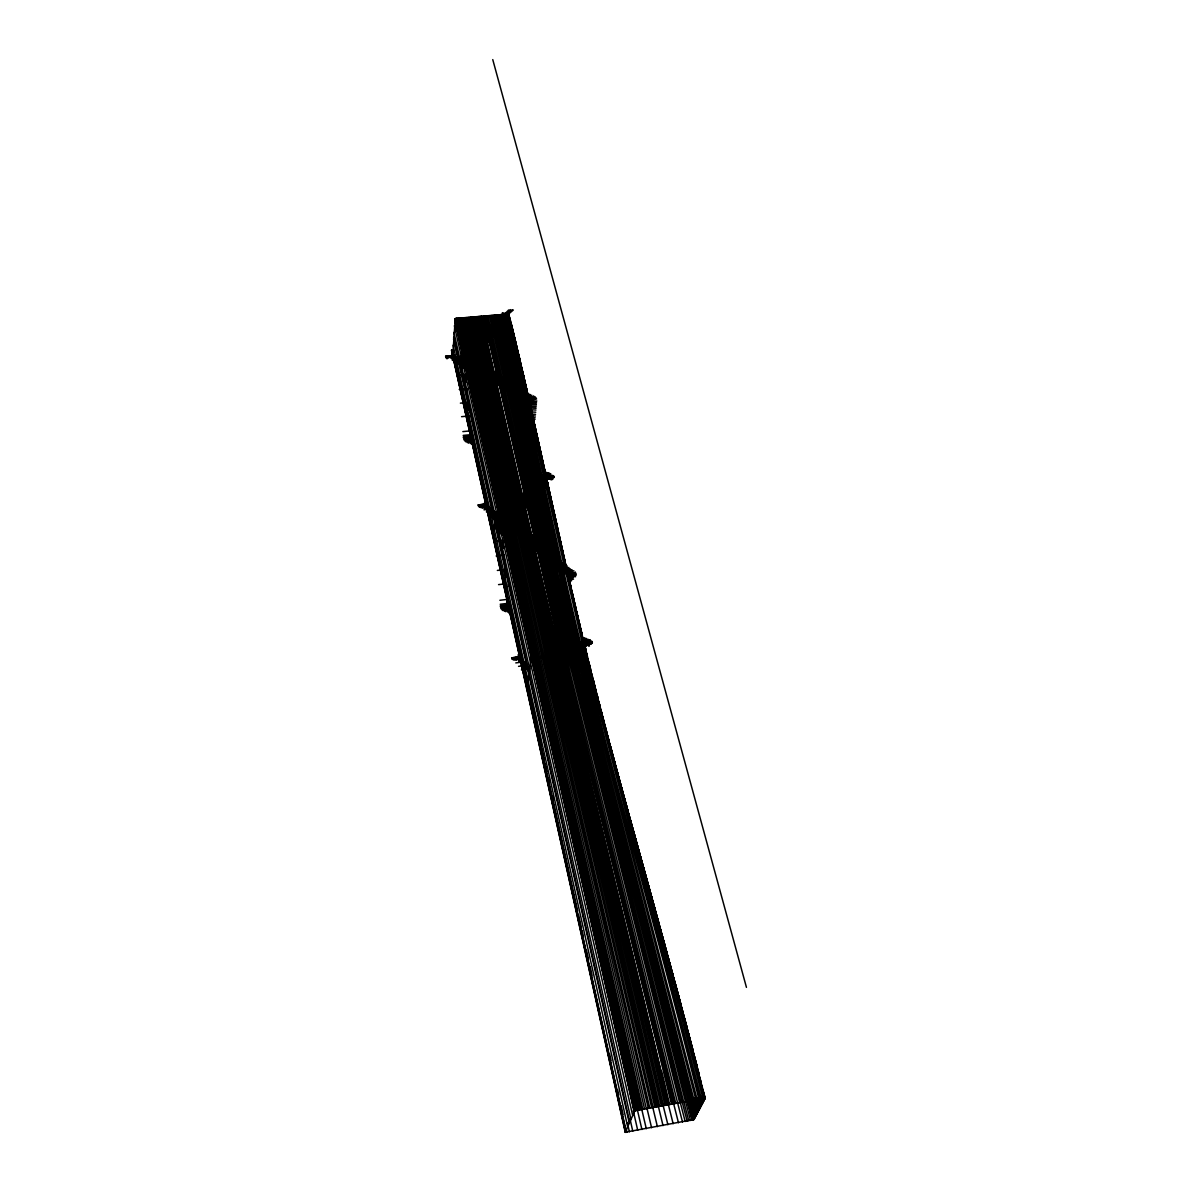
<?xml version="1.0" encoding="UTF-8"?>
<svg xmlns="http://www.w3.org/2000/svg" width="1192" height="1192" viewBox="0 0 1192 1192"><rect width="100%" height="100%" fill="white"/><g stroke="black" fill="none" stroke-linecap="round" stroke-linejoin="round"><path stroke-width="1.5" d="M576.198 574.395L568.346 575.647L568.361 571.221M470.572 441.293L470.706 436.63L463.345 437.509M485.487 508.567L485.725 502.666M509.103 315.105L508.805 317.161M452.438 360.356L455.255 318.979L509.088 314.911L508.671 314.241L510.191 319.516M453.183 360.64L452.707 355.231M455.344 361.474L455.672 356.602L454.584 356.214M529.755 397.189L529.248 404.773L536.355 405.057M529.829 396.027L529.337 403.611L536.445 403.865M457.326 362.234L457.653 357.332L456.551 356.93M507.896 609.678L508.194 605.342L500.357 606.415M529.233 404.907L529.65 398.843M459.367 363.024L459.71 358.092L458.592 357.675M529.218 404.907L529.531 400.363M461.498 363.843L461.84 358.866L460.708 358.449M529.188 405.116L529.412 402.077M463.375 364.558L463.733 359.552L462.585 359.135M463.956 367.121L464.314 362.115L456.894 362.785M465.014 379.473L465.372 374.526L457.966 375.182M466.221 393.569L466.593 388.681L459.203 389.367M467.398 407.292L467.771 402.464L460.395 403.149M530.023 394.463L529.442 402.047L536.504 402.36M468.545 420.746L468.933 415.963L461.557 416.678M469.827 435.616L470.199 430.893L462.854 431.608M470.155 439.386L470.527 434.693L463.181 435.408M470.274 440.846L470.661 436.153L463.315 436.868M519.265 660.949L519.608 656.732L518.297 654.9M472.151 443.782L472.539 439.103L473.82 444.884M463.509 368.358L464.254 360.833L457.192 360.118M485.308 508.671L485.755 504.097L478.215 504.901M485.561 508.88L486.008 504.305L478.469 505.11M486.247 507.434L486.694 502.875L485.353 496.826M486.217 509.431L486.664 504.857L484.488 503.054M486.127 333.015L485.606 338.021L486.932 343.549M487.513 342.953L486.202 337.425L486.708 332.419M487.856 342.581L486.545 337.053L487.051 332.061M489.078 341.314L487.766 335.801L488.273 330.795M488.795 330.259L488.288 335.265L489.599 340.778M490.27 340.078L488.958 334.579L489.465 329.573M491.015 339.318L489.703 333.82L490.21 328.813M491.789 338.528L490.463 333.03L490.97 328.024M492.967 337.306L491.64 331.808L492.147 326.802M494.248 335.98L492.922 330.497L493.428 325.49M494.263 324.626L493.756 329.633L495.082 335.116M572.652 666.85L494.71 328.649L495.216 323.643M496.781 333.358L495.455 327.889L495.947 322.868M497.883 332.21L496.557 326.742L497.064 321.721M498.748 331.331L497.407 325.863L497.913 320.842M499.701 330.348L498.36 324.894L498.867 319.858M500.58 329.439L499.239 323.986L499.746 318.949M501.459 328.53L500.118 323.092L500.625 318.055M502.324 327.636L500.998 322.183L501.489 317.147M502.428 316.193L501.921 321.229L503.262 326.668M503.605 314.986L503.084 320.037L504.44 325.461M505.229 324.641L503.888 319.218L504.395 314.166M506.317 323.524L504.961 318.1L505.483 313.049M506.913 322.898L505.572 317.489L506.078 312.423M507.867 321.929L506.525 316.506L507.032 311.44M508.03 310.412L507.524 315.478L508.865 320.886M488.795 511.621L489.256 507.002L487.96 505.93M480.078 350.582L478.767 345.024L479.288 340.018M480.763 349.882L479.467 344.324L479.974 339.303M481.613 349.003L480.316 343.445L480.823 338.439M482.656 347.93L481.345 342.387L481.866 337.381M483.46 347.11L482.149 341.568L482.656 336.561M484.012 346.529L482.715 340.986L483.222 335.98M485.01 345.516L483.699 339.973L484.205 334.982M485.561 344.935L484.25 339.407L484.757 334.401M485.368 333.79L484.861 338.781L486.172 344.309M491.164 513.633L491.64 508.984L490.329 507.896M500.834 533.807L501.653 525.881L494.173 525.448M475.31 355.454L474.014 349.867L474.535 344.846M476.517 354.218L475.221 348.645L475.742 343.624M477.441 353.279L476.144 347.691L476.666 342.685M477.754 341.582L477.232 346.589L478.528 352.161M479.452 351.208L478.156 345.65L478.677 340.629M471.957 358.852L470.676 353.234L471.212 348.198M472.345 347.051L471.808 352.087L473.105 357.689M474.342 356.423L473.045 350.835L473.582 345.799M493.622 515.704L494.114 511.04L492.773 509.923M458.935 358.166L466.34 357.63L466.892 352.564M467.741 351.714L467.19 356.766L459.799 357.317M470.274 357.511L469.678 362.547L462.272 363.053L469.678 362.547L468.128 355.812L468.68 350.761M463.45 363.754L470.855 363.262L468.963 354.963L469.499 349.912M470.08 349.33L469.544 354.382L471.689 363.739L464.284 364.245M496.17 517.864L496.677 513.156L495.306 512.024M497.571 513.901L498.956 515.048L498.435 519.787L505.676 520.636L508.775 515.898M501.176 531.945L501.713 527.236L493.816 528.101M459.71 361.534L467.115 361.027L467.696 355.976M502.249 544.893L502.786 540.244L494.903 541.123M460.917 362.249L468.322 361.742L468.918 356.691M503.486 559.689L504.022 555.1L496.155 555.993M504.678 574.052L505.214 569.538L497.362 570.432M470.855 363.262L471.481 358.226M505.84 588.163L506.391 583.707L498.554 584.616M471.689 363.739L472.315 358.717M507.136 603.733L507.688 599.352L499.865 600.276M507.464 607.697L508.015 603.331L500.208 604.255M507.598 609.216L508.15 604.851L500.327 605.774M569.329 568.554L568.346 576.436L575.557 576.705M509.446 612.226L509.997 607.875M509.744 612.405L510.295 608.054L511.77 614.655M473.939 359.686L473.298 364.707L465.893 365.199M510.146 612.658L510.534 609.753M475.593 360.669L474.923 365.676L467.517 366.153M486.723 367.389L485.934 372.321L476.547 366.704L477.381 361.742M470.676 368.045L478.081 367.568L478.782 362.577M519.101 661.113L519.697 656.852L511.74 657.85M519.399 661.471L519.995 657.224L512.038 658.222M520.725 655.123L520.04 659.459L520.591 655.287L519.205 648.314M472.405 369.073L479.81 368.611L480.54 363.635M520.159 662.424L520.785 658.163L518.207 655.049M489.495 369.088L488.66 373.99L481.002 369.416L481.881 364.454M523.228 666.179L523.854 661.888L522.32 660.025M526.044 669.621L526.685 665.315L525.121 663.423M475.31 370.816L482.7 370.354L483.46 365.408M476.651 371.621L484.041 371.174L484.816 366.227M477.53 372.172L484.935 371.725L485.71 366.778M479.765 373.513L487.155 373.081L487.975 368.149M482.432 375.137L489.823 374.72L490.672 369.818M530.291 396.683L529.442 401.63L536.847 401.004M546.323 479.825L545.906 473.865M483.252 375.644L490.642 375.227L491.491 370.325M484.682 376.523L492.072 376.106L492.952 371.219M503.978 318.935L508.09 314.897L509.014 309.786M493.771 371.74L492.892 376.612L485.502 377.03M486.381 377.566L493.771 377.164L494.665 372.291M547.381 473.567L546.502 478.365L548.037 484.682M487.483 378.236L494.859 377.834L495.768 372.977M483.103 316.133L496.557 373.469L495.708 378.356L488.318 378.773M497.153 373.841L496.23 378.683L488.839 379.086M586.151 645.602L584.348 643.814L585.197 639.433M490.627 380.188L498.003 379.801L498.956 374.959M491.387 380.665L498.777 380.278L499.731 375.45M500.729 376.076L499.746 380.889L492.37 381.276M493.458 381.962L500.849 381.574L501.832 376.776M502.964 377.477L501.966 382.289L494.576 382.647M496.319 383.75L503.695 383.392L504.723 378.609M506.63 379.816L505.572 384.569L498.196 384.927M507.867 380.606L506.809 385.359L499.433 385.701M509.297 381.529L508.209 386.268L500.834 386.61M501.936 387.311L509.312 386.968L510.414 382.245M512.068 383.317L510.951 388.026L503.575 388.354M513.365 384.152L512.217 388.845L504.842 389.158M514.795 385.076L513.618 389.754L506.257 390.067M583.827 646.437L584.423 644.053L581.86 640.491M507.568 390.916L514.929 390.603L516.106 385.94M509.863 319.933L507.986 314.062L456.223 318.383L454.882 319.426M517.432 386.789L516.225 391.453L508.865 391.751M518.743 387.653L517.522 392.302L510.161 392.6M520.144 388.592L518.907 393.211L511.547 393.494M513.29 394.641L520.651 394.358L521.917 389.754M523.124 390.544L521.828 395.148L514.482 395.416M462.317 367.538L464.358 360.282L458.205 358.226M576.064 575.408L568.361 575.989L569.672 571.4M499.567 533.033L501.757 525.299L495.291 523.571M524.763 391.647L523.452 396.221L516.106 396.489M696.515 1065.633L705.217 1098.234L693.967 1119.497L625.249 1132.236L634.844 1110.825L705.157 1098.145M517 397.085L524.346 396.817L525.672 392.257M527.117 393.226L525.776 397.77L518.431 398.024M528.637 394.239L527.266 398.784L519.921 399.022M452.871 354.873L452.602 360.297L452.573 355.156M470.393 443.558L472.077 438.82M520.502 654.125L519.593 656.509L520.978 660.472M571.013 569.806L568.137 577.286L573.546 579.148M484.623 507.822L486.41 503.188M531.438 397.07L529.442 402.047L527.52 394.448M498.822 532.258L501.921 524.867L496.557 522.215M461.602 366.749L464.493 359.88L459.129 363.962M531.468 398.649L529.337 403.611L526.983 393.837M530.082 394.835L528.13 399.365L520.874 399.35M504.365 318.1L508.284 314.718L510.504 309.637M531.409 399.812L529.248 404.773L527.818 399.007M507.703 612.107L509.655 607.652M529.859 404.773L531.319 401.466M529.755 406.293L531.23 403M529.62 408.007L531.125 404.729M461.662 364.633L463.986 359.626L461.453 359.209M461.945 365.825L464.254 360.833M518.311 659.951L520.323 655.6M586.434 639.255L584.259 643.74L586.136 650.966M568.51 580.668L567.854 577.747L571.638 570.834M496.662 520.04L499.239 515.242L496.393 514.139M499.046 530.649L501.653 525.881M498.286 531.349L502.115 524.435L498.196 520.949M567.809 578.016L570.864 572.533M567.809 578.135L569.344 575.393M461.08 365.825L464.686 359.492L458.324 362.8M571.117 571.817L568.346 576.436L566.17 567.72M548.141 475.444L540.527 484.712M543.314 489.793L541.794 483.624L544.506 479.363M544.416 488.616L542.896 482.462L545.593 478.201M546.189 477.56L535.849 489.688M547.143 476.532L544.461 480.763L545.996 486.917M541.6 482.432L532.228 493.488M541.332 491.923L539.812 485.74L542.539 481.434M542.509 490.657L540.989 484.488L543.701 480.212M495.38 516.464L502.666 517.194L505.721 512.411M535.893 497.675L534.374 491.462L537.175 487.096M538.024 486.202L527.549 498.39M537.711 495.738L536.206 489.54L538.978 485.189M538.605 494.799L537.1 488.601L539.857 484.265M539.499 493.861L537.979 487.662L540.736 483.341M533.524 490.88L530.693 495.306L522.677 503.426M533.048 500.655L531.543 494.427L534.359 490.016M534.016 499.657L532.511 493.428L535.312 489.033M534.761 498.852L533.256 492.639L536.057 488.243M673.331 1103.643L558.392 637.407L526.73 499.597L529.576 494.993M528.95 504.961L527.445 498.688L530.321 494.218M529.71 504.156L528.22 497.883L531.081 493.443M530.917 502.89L529.412 496.647L532.258 492.207M507.032 513.484L503.963 518.252L496.692 517.507M524.808 509.222L523.318 502.92L526.238 498.405M525.404 508.612L523.899 502.324L527.162 497.451M528.905 495.678L525.493 500.685L516.345 509.908M520.502 513.648L519.012 507.33L521.977 502.756M522.781 501.936L519.816 506.496L511.726 514.572M521.872 512.247L520.383 505.93L523.333 501.37M522.871 511.219L521.381 504.916L524.882 499.791M524.048 510.012L522.558 503.709L525.478 499.18M517.864 506.898L509.699 516.613M517.283 516.941L515.793 510.578L518.788 505.959M517.894 516.3L516.419 509.967L519.414 505.348M518.595 515.6L517.105 509.252L520.099 504.648M519.459 514.721L517.969 508.388L520.949 503.799M545.444 480.212L546.517 478.558L553.52 475.802M498.122 518.684L505.393 519.429L508.492 514.676M505.676 524.882L512.903 525.657L510.638 515.734L513.692 511.04M513.082 521.142L511.606 514.765L514.646 510.102M515.853 508.895L512.828 513.558L501.579 524.659M515.242 518.982L513.767 512.62L516.792 507.971M510.191 514.497L506.511 519.801L499.239 519.071M511.323 513.394L508.239 518.103L500.968 517.388M503.769 523.303L511.01 524.078L509.386 516.97L512.456 512.277M506.987 517.656L503.858 522.409L496.572 521.664M499.746 526.432L507.837 516.821M499.403 519.727L506.675 520.472L509.774 515.749M510.668 516.494L507.554 521.217L500.297 520.457M512.411 517.939L509.267 522.632L502.026 521.872M498.047 530.44L502.339 524.078L499.91 519.98M468.65 443.186L471.764 438.582M514.169 519.399L511.01 524.078L501.385 516.166M512.903 525.657L516.106 520.993M517.581 522.245L514.363 526.879L507.151 526.104M519.459 523.824L516.211 528.443L509.014 527.639M582.113 647.405L584.289 644.306L590.755 640.685M460.842 364.886L464.895 359.165L457.892 361.623M510.444 528.846L517.641 529.635L520.904 525.046M482.939 507.926L486.187 503.397M549.691 473.522L546.294 478.245L547.962 484.801M522.588 526.462L519.295 531.051L512.113 530.231M524.033 527.683L520.725 532.243L513.543 531.438M514.497 532.243L521.664 533.062L525.002 528.503M526.074 529.427L522.737 533.971L515.57 533.152M527.4 530.559L524.048 535.089L516.896 534.269M518.49 535.625L525.642 536.46L529.024 531.945M521.575 398.679L528.428 399.603L531.751 395.163M519.727 536.683L526.879 537.518L530.276 533.018M531.155 533.778L527.743 538.263L520.606 537.428M522.141 538.739L529.263 539.574L532.69 535.104M523.005 539.484L530.127 540.334L533.569 535.878M505.065 317.102L512.232 309.726M534.523 536.698L531.066 541.138L523.944 540.289M535.7 537.726L532.228 542.166L525.121 541.302M526.03 542.092L533.137 542.941L536.609 538.516M505.87 611.764L509.327 607.384M526.581 542.554L533.673 543.418L537.175 539.008M498.062 529.427L502.607 523.735L501.862 519.176M539.082 540.676L535.566 545.072L528.473 544.208M539.902 541.392L536.37 545.787L529.293 544.923M530.351 545.832L537.413 546.711L540.959 542.33M531.513 546.845L538.575 547.724L542.137 543.358M543.328 544.416L539.752 548.767L532.705 547.888M516.553 660.159L520.099 655.853M534.552 549.497L541.6 550.391L545.191 546.055M549.527 474.893L542.39 482.611M547.202 547.843L543.582 552.149L536.549 551.255M580.891 648.359L589.176 640.432M537.86 552.418L544.893 553.326L548.529 549.02M539.365 553.758L546.383 554.653L550.034 550.376M551.211 551.419L547.545 555.695L540.527 554.787M460.827 363.858L465.148 358.852L457.773 360.297M575.587 654.438L587.894 640.983M542.271 556.336L549.274 557.245L552.969 552.984M565.5 666.105L578.045 651.592L571.206 650.549M543.627 557.543L550.615 558.452L554.325 554.206M555.83 555.576L552.105 559.808L545.131 558.884M546.517 560.136L553.49 561.059L557.23 556.828M558.616 558.094L554.861 562.296L547.903 561.372M460.067 364.29L464.224 359.671L458.071 357.6M460.201 364.901L464.358 360.282M549.274 562.609L556.232 563.548L560.002 559.346M550.749 563.935L557.692 564.874L561.492 560.702M563.339 562.386L559.525 566.558L552.596 565.619M553.863 566.766L560.791 567.705L564.621 563.548M555.576 568.331L562.49 569.269L566.334 565.127M552.701 475.34L544.461 480.778L537.249 480.361M567.303 566.021L563.443 570.149L556.53 569.195L498.122 314.882M558.05 570.581L564.948 571.534L568.822 567.407M570.417 568.882L566.528 572.98L559.629 572.026M467.338 442.709L471.525 438.343M498.927 324.298L503.084 320.037L495.857 320.648M499.716 323.479L507.524 315.478L500.312 316.089M490.508 332.94L501.921 321.229L494.695 321.84M481.955 341.731L488.288 335.265L480.987 335.861M473.88 349.971L485.606 338.021L478.305 338.603M466.355 357.585L471.808 352.087L464.433 352.653M468.754 355.171L477.232 346.589L469.872 347.17M462.004 361.981L469.544 354.382L462.168 354.933M574.395 656.524L570.014 660.889L563.101 659.861M573.576 657.477L569.18 661.843L679.619 1102.496M486.023 503.546L481.687 507.852L489.256 507.002M576.064 654.617L570.953 659.817L564.054 658.774M494.978 519.831L499.508 515.346L495.291 514.005M522.007 504.127L526.015 500.148L527.52 506.436M578.94 651.309L573.62 656.717L566.751 655.674M565.902 656.658L572.771 657.701L577.166 653.35M544.342 474.535L546.606 472.3M568.554 653.588L575.423 654.632L580.653 649.327M497.213 529.769L501.757 525.299M570.283 651.607L577.137 652.65L582.426 647.286M572.369 649.223L579.193 650.266L584.348 645.081M545.251 474.863L547.545 472.628M574.216 647.077L581.025 648.12L585.406 643.859M574.812 646.407L581.622 647.45L586.926 642.101M544.908 476.249L548.365 472.911M545.772 476.547L549.259 473.224M549.899 473.433L545.236 477.873L546.755 483.997M543.224 481.732L551.121 474.952M505.706 316.461L513.35 309.98M550.764 473.745L546.07 478.171L547.784 484.995M504.484 611.332L509.058 607.13M515.242 660.174L519.935 656.032M572.13 569.88L567.452 573.859L561.015 572.413M533.614 395.878L528.756 399.931L523.094 397.607M453.765 354.546L446.911 358.777M459.099 363.798L464.463 359.716L459.769 358.628M465.998 441.964L471.272 438.045L473.075 440.444M573.65 573.173L568.137 577.286L566.915 572.383M480.421 507.568L485.859 503.695M493.98 519.444L499.776 515.436L494.427 512.754M496.095 528.875L501.921 524.867M503.069 610.647L508.79 606.832L510.712 609.336M513.916 660.01L519.772 656.226M524.346 397.07L528.965 400.214L534.746 396.578M589.846 639.642L583.514 643.397L585.212 650.281M573.844 570.685L567.779 574.261L562.594 571.817M464.984 441.144L471.078 437.762L472.598 440.325M479.467 507.181L485.755 503.799L487.513 506.421M458.384 363.113L464.761 359.79L460.902 355.648M568.554 580.653L567.899 577.718L574.589 574.306M502.011 609.887L508.582 606.519L510.995 610.557M512.947 659.712L519.667 656.36M525.255 396.876L529.114 400.467L535.566 397.308M493.264 518.878L500.104 515.555L496.185 512.038M495.261 527.758L502.115 524.435M568.45 578.746L574.023 576.153M567.809 579.923L573.397 577.345M568.301 580.981L572.503 579.044M568.867 581.89L571.668 580.608L567.913 577.792M586.151 646.377L583.067 643.218L590.487 640.253M446.121 358.047L452.692 355.44L454.495 358.166M526.015 396.787L529.218 400.706L536.132 398.024M464.09 440.042L470.9 437.404L472.732 440.027M581.741 638.882L584.721 637.735M581.741 640.134L586.226 638.405M581.875 641.43L587.85 639.135L584.065 643.62L586.002 651.205L582.858 638.346M583.007 641.937L588.997 639.642M478.677 506.555L485.665 503.888M564.948 571.311L568.107 574.812L575.393 572.071M501.087 608.829L508.388 606.147L510.802 611.883M512.143 659.221L519.593 656.509L521.455 658.803M458.056 362.368L465.074 359.895L462.496 354.709M584.423 644.053L592.037 641.37M492.937 518.222L500.431 515.689L498.003 511.562M494.814 526.626L502.339 524.078M543.433 474.759L546.517 478.558L553.967 476.323M527.192 396.668L529.337 401.004L536.609 398.962M445.704 357.302L452.647 355.484L454.152 359.984M463.584 438.939L470.78 437.062L472.255 441.413M478.26 505.9L485.651 503.963L487.111 508.179M500.58 607.786L508.269 605.789L509.699 609.768M511.726 658.654L519.563 656.613L519.488 654.527M576.019 573.263L568.271 575.259L566.766 571.162M583.678 639.836L584.423 643.918L592.409 642.086M544.789 474.207L546.547 478.484L554.146 476.86M492.967 517.462L500.819 515.853L500.074 511.279M494.725 525.329L502.607 523.735M458.041 361.504L465.416 360.044L464.314 353.979M511.636 657.88L519.608 656.732M584.348 643.814L592.32 642.786M478.141 504.991L485.68 504.037L484.593 502.964M512.798 659.161L520.785 658.163M515.793 662.901L523.854 661.888M518.565 666.343L526.685 665.315M521.411 669.889L529.606 668.861L528.011 666.924M445.555 356.304L452.677 355.514L451.783 355.112M554.086 477.53L546.502 478.365L548.022 479.333M483.967 509.803L491.64 508.984M486.366 511.86L494.114 511.04M488.869 514.005L496.677 513.156M491.089 515.898L498.956 515.048M479.11 505.661L486.664 504.857M446.359 356.438L453.839 355.782M448.475 357.242L455.672 356.602M450.412 357.973L457.653 357.332M452.409 358.732L459.71 358.092M454.48 359.522L461.84 358.866M456.327 360.207L463.733 359.552M445.629 356.17L453.362 355.767M499.299 317.117L506.525 316.506M498.345 318.085L505.572 317.489M497.749 318.711L504.961 318.1M496.662 319.829L503.888 319.218M493.756 322.794L500.998 322.183M492.877 323.702L500.118 323.092M491.998 324.596L499.239 323.986M491.119 325.49L498.36 324.894M490.15 326.474L497.407 325.863M489.301 327.353L496.557 326.742M488.184 328.485L495.455 327.889M487.439 329.26L494.71 328.649M486.485 330.244L493.756 329.633L484.727 338.871L477.545 339.377M485.636 331.108L492.922 330.497M484.369 332.419L491.64 331.808M483.177 333.626L490.463 333.03M482.402 334.416L489.703 333.82M481.657 335.175L488.958 334.579M480.465 336.397L487.766 335.801M479.244 337.649L486.545 337.053M478.886 338.021L486.202 337.425M476.934 340.003L484.25 339.407M476.368 340.569L483.699 339.973M475.385 341.582L482.715 340.986M474.818 342.149L482.149 341.568M474.014 342.968L481.345 342.387M472.971 344.026L480.316 343.445M472.121 344.905L479.467 344.324M471.436 345.606L478.767 345.024M470.81 346.216L478.156 345.65M468.799 348.273L476.144 347.691M467.86 349.211L475.221 348.645M466.638 350.433L474.014 349.867M465.685 351.402L473.045 350.835M463.301 353.8L470.676 353.234M461.587 355.514L468.963 354.963M460.738 356.348L468.128 355.812M469.305 367.225L476.696 366.749L475.399 361.101M473.745 369.878L481.151 369.416L479.825 363.769M478.528 372.768L485.934 372.321L484.593 366.659M481.27 374.422L488.66 373.99L487.334 368.328M453.675 355.559L626.113 1132.385M500.923 315.209L508.09 314.897M591.962 643.427L584.259 643.74L586.971 645.453M529.129 406.427L536.221 406.74M529.01 407.932L536.102 408.29M530.649 409.75L535.953 410.048M538.263 479.288L545.474 479.676L547.009 485.815M536.281 481.404L543.507 481.806L545.027 487.96M535.67 482.045L542.896 482.462M534.567 483.207L541.794 483.624M533.763 484.056L540.989 484.488M491.789 514.795L499.239 515.242M530.455 411.881L535.759 412.208M532.586 485.308L539.812 485.74M531.632 486.291L538.858 486.738L540.378 492.922M530.753 487.215L537.979 487.662M529.874 488.139L537.1 488.601M528.98 489.063L536.206 489.54M528.011 490.076L535.238 490.553L536.758 496.766M530.246 413.952L535.551 414.309M527.147 490.97L534.374 491.462M526.015 492.132L533.256 492.639M525.27 492.907L532.511 493.428M524.301 493.905L531.543 494.427M453.482 355.782L451.679 355.156M523.467 494.784L530.693 495.306L532.198 501.549M522.17 496.11L529.412 496.647M501.37 314.196L508.284 314.718M531.856 415.74L535.387 416.008M520.978 497.347L528.22 497.883M520.204 498.137L527.445 498.688M519.459 498.897L526.7 499.463L528.19 505.736M518.773 499.582L526.015 500.148M531.662 417.528L535.193 417.811M518.252 500.118L525.493 500.685L526.983 506.973M517.015 501.385L524.257 501.951L525.761 508.254M516.658 501.728L523.899 502.324M516.076 502.339L523.318 502.92M515.302 503.113L522.558 503.709M514.706 503.724L521.947 504.335L523.437 510.638M514.139 504.305L521.381 504.916M531.468 419.137L534.999 419.435M513.141 505.304L520.383 505.93M512.575 505.885L519.816 506.496L521.306 512.828M511.77 506.704L519.012 507.33M510.712 507.747L517.969 508.388M591.128 644.246L584.065 643.62L587.894 645.364L581.979 642.682M509.848 508.612L517.105 509.252M509.163 509.312L516.419 509.967M508.537 509.923L515.793 510.578M507.598 510.861L514.855 511.532L516.345 517.879M506.496 511.949L513.767 512.62M505.557 512.873L512.828 513.558L514.303 519.921M504.335 514.08L511.606 514.765M503.367 515.033L510.638 515.734M502.115 516.27L509.386 516.97M499.82 518.505L507.107 519.22M456.923 358.926L463.986 359.626M553.118 478.931L546.294 478.245L549.601 479.214M498.122 518.684L505.393 519.429M497.437 520.83L504.723 521.575M539.216 478.067L546.07 479.05L547.59 485.189M564.799 657.924L571.683 658.967L683.657 1101.766M569.433 652.59L576.272 653.633L577.986 660.636M567.69 654.602L574.559 655.645M576.734 644.172L583.529 645.23M575.751 645.319L582.545 646.362L584.259 653.29M573.158 648.314L579.968 649.357L581.681 656.315M460.38 358.971L464.224 359.671M577.837 643.024L584.11 644.544L585.823 651.458M545.176 477.754L548.037 478.528M544.625 477.664L551.136 479.482M550.421 479.363L546.07 478.171L551.926 479.78M493.056 513.588L499.508 515.346M545.102 477.59L548.096 478.409M459.367 358.166L464.761 359.79M502.383 312.676L508.507 314.539M494.665 513.767L499.776 515.436M540.334 476.83L546.249 478.856M494.248 513.394L500.104 515.555M459.218 357.675L465.074 359.895M589.161 645.587L583.514 643.397L588.431 645.692M583.067 643.218L589.489 645.945M494.114 512.962L500.431 515.689M459.307 357.093L465.416 360.044M494.248 512.471L500.819 515.853M579.491 641.773L584.289 644.306M459.337 356.706L467.115 361.027M462.198 358.136L468.322 361.742M463.539 358.926L473.298 364.707L472.002 359.075M468.769 362.04L474.923 365.676L473.626 360.044M470.557 363.098L476.696 366.749M471.928 363.918L481.151 369.416M483.654 371.04L492.892 376.612L491.536 370.935M487.588 373.469L495.708 378.356L494.352 372.679M490.046 374.988L496.23 378.683L494.874 373.007M491.834 376.091L499.746 380.889L498.39 375.197M494.65 377.864L501.966 382.289L500.595 376.583M497.511 379.667L505.572 384.569L504.186 378.862M500.61 381.634L506.809 385.359L505.423 379.652M502.011 382.528L508.209 386.268L506.823 380.546M503.113 383.228L510.951 388.026L509.55 382.304M506.019 385.09L512.217 388.845L510.817 383.124M507.42 386.014L513.618 389.754L512.217 384.033M508.731 386.849L516.225 391.453L514.825 385.716M511.308 388.532L517.522 392.302L516.106 386.566M512.709 389.441L518.907 393.211L517.492 387.475M514.437 390.589L521.828 395.148L520.412 389.397M517.239 392.436L523.452 396.221L522.022 390.469M518.133 393.032L525.776 397.77L524.346 392.019M521.053 394.984L527.266 398.784L525.836 393.017M521.992 395.282L528.13 399.365L526.7 393.613M542.032 475.533L546.443 478.663M496.498 512.158L502.666 517.194M497.794 513.216L506.675 520.472M522.603 394.82L528.428 399.603M506.734 520.591L514.363 526.879L512.888 520.472M510.057 523.362L516.211 528.443L514.721 522.022M511.487 524.569L519.295 531.051L517.805 524.629M514.572 527.162L520.725 532.243L519.22 525.821M515.525 527.967L522.737 533.971L521.232 527.534M517.894 529.993L524.048 535.089L522.543 528.652M519.488 531.349L527.743 538.263L526.223 531.826M523.124 534.463L531.066 541.138L529.531 534.701M526.089 537.041L532.228 542.166L530.693 535.715M526.998 537.815L535.566 545.072L534.031 538.62M530.246 540.647L536.37 545.787L534.836 539.32M531.289 541.57L539.752 548.767L538.203 542.3M535.491 545.251L543.582 552.149L542.032 545.683M538.769 548.156L547.545 555.695L545.966 549.199M543.165 552.075L552.105 559.808L550.525 553.312M547.381 555.874L554.861 562.296L553.267 555.8M550.138 558.348L559.525 566.558L557.93 560.046M554.697 562.505L563.443 570.149C603.316 747.786 656.27 922.101 699.808 1098.815M558.869 566.319L566.528 572.98L564.904 566.453M561.715 568.256L567.452 573.859L565.842 567.317M523.601 394.328L528.756 399.931L520.263 364.082M562.952 567.913L567.779 574.261L559.272 535.968M524.48 394.045L528.965 400.214M525.299 393.882L529.114 400.467M546.547 478.424L547.113 479.557M564.725 567.705L568.107 574.812M526.074 393.792L529.218 400.706M470.9 437.404L473.03 442.545M584.423 643.918L585.093 645.915M527.043 393.777L529.337 401.004M566.096 567.72L568.271 575.259L566.647 568.718M652.62 904.743L658.952 927.167M647.554 883.883L631.09 825.207M636.483 844.457L653.216 904.132M689.304 1099.501L694.355 1118.811M689.11 1099.858L694.161 1119.154M655.153 910.941L676.683 989.211M627.588 812.497L630.643 823.612M631.119 825.177L632.907 831.569M651.353 897.323L657.045 917.84M662.394 939.43L667.848 958.979M689.468 1099.173L694.519 1118.498M685.519 1101.214L690.526 1120.525M600.485 711.117L664.808 945.792M622.358 793.678L623.654 798.372M622.745 795.258L623.61 798.387M624.087 799.921L627.156 810.918L625.785 806.224M683.776 1101.542L688.767 1120.838M664.957 945.435L635.157 837.544M661.038 931.548L674.702 981.836L672.705 974.534M664.823 945.778L668.757 960.037M614.297 764.325L619.795 784.351M618.886 781.282L619.751 784.381M620.645 787.45L622.313 793.708M668.354 960.752L700.851 1082.559M672.958 978.885L674.299 983.773M689.05 1100.231L691.986 1111.406M689.021 1100.276L693.55 1119.765M688.335 1098.92L691.539 1111.734M688.231 1100.752L691.211 1111.883M688.008 1100.842L688.872 1104.015M687.769 1100.916L693.222 1119.914M681.69 1100.097L687.143 1121.15M492.758 59.6L746.445 987.363M626.456 805.479L628.169 811.782M653.305 903.476L661.053 931.25M659.146 924.262L621.241 786.988M624.653 799.459L655.347 910.45M629.912 818.219L651.547 896.742M633.414 830.884L635.187 837.32M647.316 883.078L625.651 805.092M637.884 849.985L645.11 876.388M676.564 991.953L679.276 1001.876M687.531 1100.991L692.507 1120.137M687.084 1101.095L688.157 1104.209M680.2 1102.198L685.162 1121.508M508.269 605.789L510.325 613.254M660.86 931.116L668.846 959.724M619.631 780.626L626.411 805.36M656.896 917.155L666.894 952.557M617.873 774.606L631.477 824.283M653.142 903.417L658.967 924.143M629.227 817.772L622.254 792.531M629.48 817.801L636.498 843.504M649.148 889.798L662.037 938.119M647.047 883.063L656.226 917.155M632.58 830.556L639.791 856.527M643.412 869.728L650.623 896.578M614.67 765.875L615.504 768.944M677.563 1102.674L682.509 1122M470.78 437.062L472.732 444.214M668.712 959.59L672.705 974.147M674.776 981.701L682.718 1011.65M666.626 952.363L672.78 974.207M664.212 945.182L670.813 966.936M616.294 768.289L622.894 792.695M660.681 931.086L664.704 945.226M614.55 762.314L624.578 798.968M658.491 924.068L663.944 945.196M680.185 1005.184L684.268 1020.278M624.072 798.804L613.91 761.524M624.34 798.849L626.038 805.136M658.118 924.098L660.01 931.086M674.672 981.463L692.895 1050.167M678.755 996.497L680.766 1003.977M672.482 974.043L674.583 981.418M670.321 966.727L678.725 996.333M676.758 989.077L680.707 1004.126M668.384 959.5L670.515 966.772M666.134 952.304L670.008 966.727M617.963 774.204L607.22 734.898M665.866 952.333L673.644 981.359M612.077 753.135L619.631 780.388M663.825 945.211L667.684 959.53M620.957 786.347L611.466 752.316M608.933 744.493L609.753 747.533M673.569 1103.405L678.457 1122.745M676.415 988.749L684.744 1019.234M673.927 981.344L676.564 988.794M671.96 973.998L674.24 981.344M686.085 1027.087L687.903 1033.896M669.74 966.742L679.574 1003.694M610.587 746.743L614.655 761.882M616.204 767.901L609.738 743.823M607.309 738.414L608.114 741.454L607.25 738.444M690.809 1042.076L678.188 996.154M686.786 1026.878L684.759 1019.22L699.034 1073.992L694.265 1057.677M676.207 988.719L684.64 1018.877M675.894 988.719L677.861 996.169M606.415 731.873L612.196 752.703M613.224 758.47L608.233 740.113M684.536 1018.847L686.652 1026.535M680.379 1003.664L704.144 1098.041M688.365 1035.595L692.463 1051.135M677.473 996.214L683.552 1018.847M604.94 725.66L608.963 740.515M604.821 725.824L610.244 746.296M609.976 746.237L605.044 727.984M602.496 720.311L604.031 726.345M602.437 720.326L603.241 723.335M687.948 1104.254L690.242 1112.166M668.31 1104.358L673.152 1123.728M690.853 1042.344L692.895 1050.152M686.175 1026.461L688.678 1034.254M684.163 1018.802L686.383 1026.461M694.474 1060.403L695.845 1065.663M685.564 1026.506L681.437 1011.263M603.405 719.491L606.564 731.411M602.467 716.794L607.041 734.138M604.031 722.814L606.773 734.063M529.486 695.085L532.258 706.141L520.889 655.481L521.664 658.803M688.395 1034.179L696.977 1065.991M687.858 1034.194L690.198 1041.942M692.924 1052.894L698.393 1074.022M685.445 1026.535L693.64 1057.736M601.066 710.477L603.405 719.342M600.112 707.78L604.195 722.352M601.677 713.784L604.657 725.049M598.935 705.113L599.71 708.108M602.69 718.91L604.255 724.96M522.826 665.494L532.243 706.141M694.876 1057.796L689.87 1041.972M690.421 1041.957L692.448 1049.794M599.442 704.159L600.291 707.318M598.697 701.611L601.841 713.323M599.338 704.785L602.034 715.915M601.528 712.995L602.303 716.005M599.576 706.871L601.126 712.89M662.648 1103.568L667.893 1124.712M694.772 1057.736L696.813 1065.693M699.302 1077.568L700.673 1082.902M691.896 1049.809L698.005 1073.649M597.207 695.323L597.982 698.318M599.516 704.472L594.883 686.652M597.028 695.8L599.978 706.975M596.492 694.861L599.71 706.886M595.851 693.148L597.386 699.123M694.355 1097.743L697.99 1111.957M694.429 1100.261L697.603 1112.672M693.55 1099.292L697.186 1113.477M693.222 1099.918L696.858 1114.088M692.969 1100.425L696.59 1114.58M692.12 1099.397L696.202 1115.31M691.732 1100.141L695.815 1116.04M691.434 1100.723L695.517 1116.621M691.047 1101.468L695.13 1117.336M690.704 1102.138L694.772 1118.007M698.557 1073.649L701.09 1082.053M696.292 1065.618L704.77 1099.143M699.495 1098.517L701.313 1105.669M594.748 686.83L597.892 698.154M597.401 697.886L593.467 682.897M699.183 1099.113L701 1106.265M594.331 687.158L595.091 690.153M698.393 1097.951L700.673 1106.891M698.11 1098.503L700.375 1107.442M697.767 1099.143L700.047 1108.068M697.037 1097.907L699.764 1108.605M696.888 1098.19L699.615 1108.888M696.605 1098.741L699.332 1109.424M695.785 1097.653L698.959 1110.11M695.472 1098.234L698.646 1110.691M695.085 1098.979L698.274 1111.421M658.312 1106.176L663.035 1125.606M700.613 1081.71L704.949 1098.801M699.764 1081.755L703.861 1098.07M703.369 1096.476L704.278 1100.082M697.588 1073.709L703.727 1098.1M703.101 1096.983L704.01 1100.589M702.758 1097.623L703.667 1101.214M701.984 1096.431L703.355 1101.825M701.716 1096.938L703.086 1102.317M701.447 1097.459L702.803 1102.853M701.194 1097.936L702.55 1103.315M700.911 1098.473L702.267 1103.867M700.583 1099.099L701.939 1104.477M699.838 1097.862L701.656 1105.029M593.422 680.379L594.927 686.354M593.363 680.677L595.687 689.497M593.243 680.856L595.106 688.902M593.571 684.178L590.576 672.243M592.454 681.362L593.214 684.357M508.641 314.435L509.997 319.829M702.833 1089.861L705.187 1098.353M702.431 1089.831L704.71 1098.026M702.937 1098.249L590.964 675.402M701.343 1098.532L589.995 676.609L505.944 314.226M591.843 674.24L594.093 683.195M591.619 674.061L593.869 683.016M591.962 676.922L593.601 682.927M692.03 1111.361L694.012 1119.437M691.896 1111.51L693.908 1119.541M690.734 1112.047L692.746 1120.063M690.049 1112.211L692.254 1120.197M508.403 314.122L509.64 320.126M508.12 314.077L509.446 320.29M507.881 314.062L509.044 318.681L507.792 314.077M527.788 394.939L529.442 401.63L528.905 394.06M698.855 1098.994C651.279 906.963 593.929 717.39 552.194 523.929L504.052 314.39M590.368 668.28L591.172 671.424M590.129 668.101L591.873 674.717M591.739 674.895L588.997 664.987M589.727 667.982L592.096 676.952M697.111 1099.307L586.524 676.117L502.726 314.494M591.307 676.803L507.181 314.122M652.724 1107.204L657.403 1126.649M510.072 319.069L511.338 323.971M508.969 315.656L514.691 337.962M508.91 316.223L515.063 342.387M509.282 318.681L512.739 332.777M508.82 317.042L513.365 335.682M504.782 314.33L563.443 570.193L561.834 563.622M522.915 391.065L524.346 396.817M566.692 572.89L567.511 576.153M588.893 662.32L590.427 668.608M588.654 662.141L590.263 668.935M588.252 662.022L589.116 665.017M588.356 663.318L589.101 666.283M583.499 644.932L585.242 652.143M563.324 565.008L564.948 571.534M695.845 1099.531L585.481 675.968L501.743 314.584M519.22 388.622L520.651 394.358M693.982 1099.873L583.946 675.745L500.312 314.703M692.492 1100.156L582.724 675.566L499.18 314.792M691.092 1100.41L593.676 723.678L556.455 569.24M539.872 739.189L540.736 742.72M511.219 323.732L512.381 328.426M510.891 323.464L513.633 333.626M510.697 323.39L514.348 337.694M510.087 323.345L513.663 337.56M586.762 653.559L587.492 656.539M586.464 653.201L588.908 662.797M588.788 662.976L584.616 647.137M588.386 662.037L585.332 650.102M586.896 657.358L587.626 660.338M560.881 562.758L562.49 569.269M581.622 647.45L583.32 654.378M581.025 648.12L582.739 655.064M559.182 561.194L560.791 567.705M579.193 650.266L580.891 657.224M513.529 384.882L514.929 390.603M556.098 558.363L557.692 564.874M689.706 1100.663L580.429 675.238L497.049 314.971M688.291 1100.916L579.282 675.074L495.976 315.06M686.786 1101.184L575.11 662.916M511.338 324.149L512.486 328.888M512.277 328.322L513.529 333.164M512.038 328.158L513.335 332.985M585.242 647.45L586.762 653.723M585.019 647.256L587.313 657.03M578.045 651.592L579.759 658.565M554.638 557.037L556.232 563.548M577.137 652.65L578.835 659.638M551.896 554.548L553.49 561.059M685.415 1101.438L576.913 674.732L493.771 315.239M575.423 654.632L577.122 661.635M682.465 1101.974L571.579 662.394M646.958 1108.247L651.577 1127.721M512.396 332.777L521.187 367.136M583.082 638.539L585.272 647.927M582.59 638.241L584.736 647.152M584.005 645.468L585.451 651.413M494.814 315.15L575.319 663.735M492.415 315.358L572.547 662.529M507.911 381.261L509.312 386.968M549.035 551.956L550.615 558.452M491.521 315.433L496.006 334.073M547.694 550.764L549.274 557.245M572.771 657.701L574.47 664.719M680.945 1102.257L570.327 662.201M544.818 548.171L546.383 554.653M677.607 1102.868L570.461 673.793L487.796 315.746M513.633 333.417L516.821 347.453L514.169 337.619M514.497 337.768L515.853 342.789M581.428 632.416L583.827 641.981M584.423 645.125L574.157 602.75M583.171 641.192L576.108 611.57M583.29 642.488L570.864 589.28M490.359 315.522L571.713 667.952M489.346 315.612L569.24 662.037M543.328 546.845L544.893 553.326M502.324 377.685L503.695 383.392M675.73 1103.211L568.897 673.569L486.366 315.865M540.05 543.924L541.6 550.391M499.478 375.882L500.849 381.574M674.508 1103.434L567.899 673.42L485.442 315.94M672.273 1103.837L566.051 673.152L483.728 316.089M671.454 1103.986L565.366 673.063L496.557 373.469M661.709 1071.757L669.517 1104.343M661.158 1071.861L563.294 672.765L485.606 334.922M641.728 1109.201L646.288 1128.705M539.693 739.219L540.542 742.75M514.795 338.215L520.189 362.204M513.543 334.311L516.225 347.245M514.825 342.372L519.012 357.228L515.942 343.236M515.883 347.245L518.326 357.079M579.61 623.878L581.726 632.773M579.297 623.52L582.396 636.036M581.577 633.25L582.277 636.215M484.533 316.014L526.73 499.597M497.407 374.586L498.777 380.278M537.026 541.257L538.575 547.724M496.647 374.109L498.003 379.801M535.878 540.244L537.413 546.711M668.965 1104.448C605.625 841.91 539.857 579.938 481.195 316.297M668.042 1104.611L562.535 672.646L480.495 316.357M666.85 1104.82L561.551 672.512L479.586 316.431M508.969 601.9L535.625 721.726M513.469 334.877L519.891 362.428M577.42 614.834L580.31 627.007M576.496 611.69L580.28 627.141M580.161 627.32L580.862 630.285M481.628 316.252L486.038 334.892M493.518 372.157L494.859 377.834M532.139 536.966L533.673 543.418M492.415 371.472L493.771 377.164M531.602 536.489L533.137 542.941M478.856 316.491L560.747 672.392L665.896 1104.999M478.171 316.55L560.017 672.288L665.017 1105.163M490.732 370.429L492.072 376.106M528.607 533.882L530.127 540.334M489.301 369.55L490.642 375.227M527.743 533.137L529.263 539.574M663.452 1105.446L558.72 672.109L476.994 316.64M662.573 1105.61L557.99 671.99L476.323 316.7M530.917 701L516.479 635.753M536.355 725.198L537.19 728.699M517.105 348.109L520.323 362.279M518.222 357.079L527.102 392.704M519.384 362.055L520.666 367.061M574.648 603.018L578.209 618.112M578.761 621.39L568.957 579.357M578.671 624.891L580.117 630.792M488.482 369.043L489.823 374.72M475.355 316.774L556.932 671.841L661.307 1105.833M525.359 531.081L526.879 537.518M474.103 316.878L555.576 671.647L659.683 1106.131M485.829 367.419L487.155 373.081M524.122 530.023L525.642 536.46M658.327 1106.385L554.459 671.483L473.075 316.968M657.254 1106.578L553.55 671.364L472.255 317.042M637.407 1109.99L641.922 1129.509M533.614 713.054L525.493 677.22M518.252 353.011L520.502 362.472M515.823 343.892L522.662 373.588M519.429 357.749L522.364 372.187M520.561 367.061L521.843 372.098M572.592 594.197L576.123 609.246M576.675 612.524L571.981 591.709M571.966 593.899L574.723 605.67M483.609 366.063L484.935 371.725M471.51 317.102L552.745 671.245L656.27 1106.757M482.715 365.512L484.041 371.174M520.174 526.626L521.664 533.062M470.393 317.191L551.524 671.066L654.825 1107.025M481.389 364.707L482.7 370.354M653.112 1107.338L550.108 670.858L469.097 317.31M651.666 1107.591L548.886 670.679L467.994 317.4M535.953 723.47L520.457 653.827M522.334 662.126L540.304 742.78M519.414 357.958L522.662 372.351M522.752 372.425L523.839 377.432M521.738 372.098L524.45 382.304M522.915 377.179L529.486 403.149M569.865 582.456L574.023 600.53M572.1 593.929L537.324 440.414M570.61 588.029L562.579 553.028M516.151 523.228L517.641 529.635M478.499 362.964L479.81 368.611M466.534 317.519L541.719 646.317L649.759 1107.949M476.77 361.921L478.081 367.568M465.402 317.608L546.055 670.277L648.269 1108.217M633.25 1110.75L637.72 1130.284M538.665 735.732L523.124 665.449L523.944 668.801M520.561 362.934L524.018 377.626M521.723 367.955L526.208 387.698M524.107 382.289L530.41 408.32M567.854 573.68L571.326 588.639M565.604 564.77L572.562 594.823M573.859 604.195L574.589 607.115M463.912 317.743L646.317 1108.575M462.556 317.847L644.529 1108.903M507.807 516.24L509.714 524.51M461.215 317.966L642.771 1109.216M506.093 514.81L508.567 525.642M641.862 1109.38L460.514 318.026M548.201 778.123L548.931 781.311M552.239 795.675L553.341 800.488M527.266 392.779L522.886 372.977L527.579 393.345M526.357 387.907L529.65 403.239L527.534 393.092M565.932 565.082L568.629 576.913M527.669 397.8L534.016 424.277M563.19 553.297L570.536 586.017M571.832 595.359L572.562 598.28M459.516 318.1L640.566 1109.618M458.398 318.204L639.076 1109.886M467.041 356.125L468.471 362.398M457.385 318.279L637.75 1110.139M456.804 318.324L636.99 1110.274M543.79 758.783L538.948 737.49M545.012 764.147L546.651 771.358M524.048 378.058L526.417 388.16M528.726 398.307L530.678 408.409M525.195 383.213L533.39 419.882M530.962 408.588L533.077 419.018M530.067 408.29L540.11 451.381M562.952 553.148L552.596 507.211M517.864 354.978L519.727 363.217M570.193 586.345L526.372 388.339M570.491 589.474L571.221 592.394M456.223 318.383L636.23 1110.408M455.955 318.413L635.887 1110.482M455.672 318.488L635.5 1110.586M455.418 318.607L635.142 1110.691M455.165 318.756L634.8 1110.84M454.986 318.935L634.531 1110.974M454.822 319.188L634.278 1111.153M454.733 319.814L634.055 1111.525M454.361 325.714L632.55 1115.027M629.957 1118.737L632.773 1131.193M528.905 692.06L527.445 686.07M529.904 403.537L534.448 424.471M533.42 419.316L537.92 440.563M555.517 518.893L563.309 553.729M564.561 559.718L537.026 435.452M533.673 424.233L551.33 501.549M550.972 501.459L557.364 529.963M567.243 574.797L564.263 561.685M566.543 571.892L567.198 574.812M453.928 332.404L630.866 1118.99M453.616 337.321L629.614 1121.881M453.526 338.886L629.227 1122.804M627.394 1122.909L629.391 1131.819M532.273 414.116L539.291 446.121M554.235 513.186L558.124 530.485M534.672 424.799L556.813 525.031M453.124 345.203L627.633 1126.514M453.958 355.529L577.628 911.165M617.516 1089.861L618.693 1095.105M621.032 1105.64L622.999 1114.46M626.173 1128.705L626.977 1132.266M578.403 914.651L579.968 921.639M580.355 923.398L581.145 926.929M581.934 930.46L583.111 935.735M586.3 949.979L588.312 958.964M589.921 966.176L591.947 975.25M609.44 1053.653L610.975 1060.493M452.304 350.433L626.441 1132.355M451.753 350.239L625.875 1132.4M451.574 350.016L625.457 1132.355M451.455 350.12L625.249 1132.221M539.469 446.464L554.265 513.588M522.528 374.124L524.793 384.301M561.372 548.618L562.698 554.399M563.294 557.32L563.98 560.21M532.198 414.578L538.113 441.472M561.417 548.588L551.389 502.696M527.251 394.09L536.46 436.6M557.573 531.289L558.825 537.056M525.165 386.014L527.058 394.612M536.907 436.063L541.69 457.907M540.468 452.438L552.581 508.403M527.43 396.355L529.322 405.057M529.695 406.815L530.455 410.331M536.847 438.418L541.123 458.488M503.873 578.224L504.887 582.933M541.794 461.662L543.477 469.573M531.587 415.621L532.72 420.955M527.579 686.041L526.253 680.066M523.184 665.449L533.256 711.326L524.912 673.852M509.371 601.856L510.37 606.639M517.388 639.001L518.058 642.264M525.612 677.086L526.193 680.081M524.554 672.169L525.553 677.22M523.392 665.419L524.018 668.787M523.452 665.181L523.958 668.146M567.258 567.884L568.346 575.647M470.706 436.63L471.51 444.005M508.194 605.342L509.014 613.06M464.314 362.115L464.954 369.639M465.372 374.526L466.012 382.021M466.593 388.681L467.234 396.161M467.771 402.464L468.411 409.914M468.933 415.963L469.559 423.398M470.199 430.893L471.287 443.543M501.713 527.236L502.368 535.133M502.786 540.244L503.441 548.111M504.022 555.1L504.678 562.937M505.214 569.538L505.87 577.345M506.391 583.707L507.032 591.485M507.688 599.352L508.79 612.599M568.226 568.122L568.361 575.989M528.235 688.827A1.594 0.775 -12.7 0 1 526.626 688.246L531.349 657.552A1.579 0.805 -12.9 0 1 533.033 656.524A1.743 0.879 -12.9 0 1 533.778 656.524L588.937 664.778A1.594 0.79 -13.9 0 1 589.086 666.045M532.198 706.141L530.872 701L532.124 706.156M569.88 586.524L569.21 583.588L569.836 586.538"/></g></svg>
